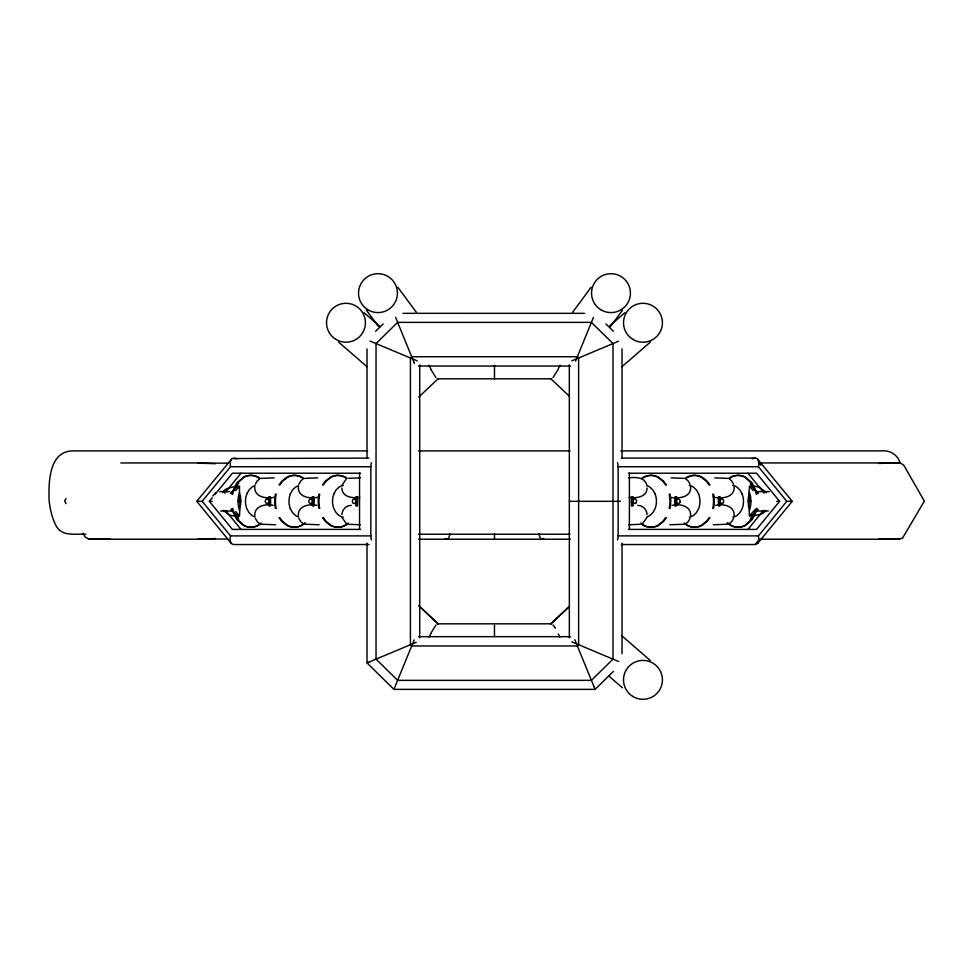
<?xml version="1.0" encoding="UTF-8"?>
<svg xmlns="http://www.w3.org/2000/svg" width="973" height="973" viewBox="0 0 973 973"><rect width="100%" height="100%" fill="white"/><g stroke="black" fill="none" stroke-linecap="round" stroke-linejoin="round"><path stroke-width="1.46" d="M367.016 543.056L367.016 662.929L393.943 689.37L595.099 689.37L613.416 671.394M419.716 637.789L419.716 364.924M569.327 364.875L569.351 637.838M622.027 653.82L622.027 543.141M622.027 458.052L622.027 348.881M254.792 515.556C254.245 505.79 265.787 503.588 273.255 505.364M298.322 515.556C297.774 505.79 309.317 503.588 316.784 505.364M690.635 487.059C691.073 498.273 677.196 498.711 669.302 497.264M734.165 487.059C734.664 497.556 721.954 498.906 714.267 497.264M341.851 514.571C342.119 509.645 346.169 505.303 351.229 505.364M647.106 488.045C646.79 497.154 636.22 498.59 629.142 497.264M748.748 495.646L749.465 486.366L751.521 486.391A32.158 15.386 30.1 0 0 752.494 487.266L758.526 493.335M543.652 538.47L543.408 539.03A121.017 16.407 -90 0 1 542.752 539.2L540.477 538.422L539.212 535.101A11.992 1.63 -90 0 1 539.03 533.897M230.893 509.341L234.797 513.428A35.21 16.845 30.1 0 1 237.607 515.787L239.48 515.824L239.881 508.575A32.255 24.033 -90 0 0 240.295 506.544A24.264 18.086 90 0 0 240.781 501.095A24.264 18.086 90 0 0 240.295 495.646A21.455 16.419 89.9 0 0 240.295 506.544M196.935 501.314L202.165 501.314L230.54 535.892C229.482 538.823 229.701 544.321 233.8 544.527L368.998 544.527M792.022 501.314L786.792 501.314L758.417 466.736C759.852 462.783 758.162 457.602 755.206 458.088L621.479 458.088M237.582 515.848L238.713 519.241M751.521 486.391L750.329 483.094M395.135 686.439L395.585 685.345M394.065 689.079L394.393 688.264M575.566 361.105L593.457 317.356M394.223 688.702L394.685 687.558M395.792 684.834L414.206 639.833M246.777 494.029L248.918 490.088L251.849 487.218A14.413 11.335 -90 0 1 255.133 485.709M290.307 494.029L292.447 490.088L295.378 487.218A14.413 11.335 90 0 1 298.662 485.709M333.836 494.029L335.977 490.088L338.908 487.218A14.413 11.335 -90 0 1 343.274 485.503M342.18 484.919L346.193 479.178M646.777 517.697L642.752 523.438M430.711 633.508L435.977 624.921M558.016 369.533L552.992 377.682M255.34 484.238L257.358 480.796L259.755 478.838M298.869 484.238L300.888 480.796L303.284 478.838M690.088 518.39L688.069 521.82L685.673 523.778M733.618 518.39L731.599 521.82L729.203 523.778M66.079 498.529L64.607 501.095L66.079 503.661M222.525 492.691C226.101 485.6 235.892 489.188 238.628 483.094M750.232 519.241C752.883 512.783 762.346 517.125 765.654 510.363M550.572 624.167L569.205 606.495M278.996 484.968L281.829 481.173L286.901 477.196A23.474 18.463 90 0 1 301.144 477.196L302.907 478.278M279.774 484.968L282.596 481.173L287.667 477.196A23.474 18.463 -90 0 1 301.922 477.196L303.673 478.278M322.525 484.968L325.359 481.173L330.431 477.196A23.474 18.463 90 0 1 344.673 477.196L346.437 478.278M323.304 484.968L326.125 481.173L331.197 477.196A23.474 18.463 -90 0 1 345.451 477.196L347.203 478.278M665.654 517.66L662.82 521.443L657.748 525.42A23.474 18.463 -90 0 1 643.506 525.42L641.742 524.35M666.42 517.66L663.598 521.443L658.526 525.42A23.474 18.463 -90 0 1 644.284 525.42L640.818 523.012M709.183 517.66L706.349 521.443L701.278 525.42A23.474 18.463 -90 0 1 687.035 525.42L685.272 524.35M709.949 517.66L707.128 521.443L702.056 525.42A23.474 18.463 90 0 1 687.814 525.42L684.347 523.012M212.819 495.987L215.605 492.934M572.538 312.357L591.11 287.29M609.694 327.56L622.367 310.436M368.998 458.088L232.061 458.563L196.741 501.314L231.306 543.433M202.165 501.314L230.54 466.736L370.835 466.736A9.085 6.47 -90 0 1 371.467 462.759M360.618 529.409L232.413 529.409L209.353 501.314L212.236 497.799M215.118 494.284L232.413 473.219L360.618 473.219M224.714 493.116L241.049 473.219M747.909 529.409L763.501 510.411M628.339 473.219L756.544 473.219L779.604 501.314L756.544 529.409L628.339 529.409M617.478 539.857A9.085 6.47 -90 0 0 618.123 535.892L758.417 535.892L786.792 501.314M621.479 544.527L755.157 544.527L758.028 541.024M755.206 544.527L757.651 543.433L792.217 501.314L757.651 459.195M757.736 543.323L758.891 540.197L758.441 535.977M231.306 459.195L230.066 462.333L230.54 466.736M235.697 490.574L239.48 486.366L237.436 486.391A32.158 15.386 -30.1 0 1 236.451 487.266L230.431 493.335M758.064 509.341L754.148 513.428A35.21 16.845 -30.1 0 0 751.351 515.787L749.465 515.824L755.157 509.511M375.627 331.319L383.167 323.912M418.658 397.154L438.105 378.74M550.682 624.034L569.546 606.325M609.73 325.833L624.836 312.722M621.99 366.687L650.329 342.119M261.08 523.012L257.614 525.42A23.474 18.463 -90 0 1 243.372 525.42L236.804 519.643L232.498 510.849A27.195 21.382 -90 0 1 231.89 508.441M304.61 523.012L301.144 525.42A23.474 18.463 -90 0 1 286.901 525.42L281.829 521.443L278.996 517.66M305.376 523.012L301.91 525.42A23.474 18.463 -90 0 1 287.667 525.42L282.596 521.443L279.774 517.66M348.139 523.012L344.673 525.42A23.474 18.463 90 0 1 330.431 525.42L325.359 521.443L322.525 517.66M260.144 524.35L258.38 525.42A23.474 18.463 -90 0 1 244.138 525.42L237.582 519.643L233.277 510.849A27.195 21.382 -90 0 1 232.669 508.441M347.203 524.35L345.439 525.42A23.474 18.463 90 0 1 331.197 525.42L326.125 521.443L323.304 517.66M641.742 478.278L643.506 477.196A23.474 18.463 90 0 1 657.748 477.196L662.82 481.173L665.654 484.968M642.521 478.278L644.284 477.196A23.474 18.463 -90 0 1 658.526 477.196L663.598 481.173L666.42 484.968M685.272 478.278L687.035 477.196A23.474 18.463 90 0 1 701.278 477.196L706.349 481.173L709.183 484.968M686.05 478.278L687.814 477.196A23.474 18.463 -90 0 1 702.056 477.196L707.128 481.173L709.949 484.968M728.801 478.278L730.565 477.196A23.474 18.463 -90 0 1 744.807 477.196L751.375 482.973L755.68 491.766A27.195 21.382 -90 0 1 756.289 494.175M729.58 478.278L731.343 477.196A23.474 18.463 90 0 1 745.586 477.196L752.141 482.973L756.447 491.766A27.195 21.382 -90 0 1 757.055 494.175M236.086 486.232L236.159 486.196A23.693 18.621 90 0 0 234.761 488.677M369.57 661.859L370.956 661.275M367.466 662.735L368.232 662.418M414.194 643.129L416.201 642.289M571.893 360.813L572.842 360.411M573.79 360.022L618.5 341.268M371.917 660.874L413.963 643.226M367.332 662.795L368.913 662.126M348.699 478.315L360.314 477.852M640.246 524.301L628.631 524.763M752.275 458.733L755.206 458.088M261.251 478.4L274.179 477.852M304.78 478.4L317.709 477.852M684.177 524.216L669.813 524.763M727.707 524.216L713.343 524.763M215.398 538.495L204.415 539.224M437.801 378.813L551.18 378.813M551.132 623.815L437.826 623.815M98.139 539.224L109.925 538.738L88.519 539.03L85.235 537.047L83.021 533.192M108.684 538.738L96.692 539.224L208.198 539.224M109.596 538.738L89.066 539.03M879.02 463.44L892.265 462.953L760.254 462.953M899.891 539.03L879.361 538.738M759.828 539.224L892.265 539.224L879.02 538.738L890.818 539.224L902.348 538.446L924.35 501.095L903.722 465.13L900.439 463.148L890.818 462.953M215.398 463.695L198.139 463.148L227.633 463.148M403.017 313.33L584.518 313.342M418.499 366.03L570.543 366.03M367.697 450.888L72.829 450.888C48.468 451.107 48.553 483.484 49.136 501.144C50.365 510.059 52.214 519.144 56.799 527.001C62.904 536.731 76.137 533.618 85.77 534.213M418.39 450.888L570.056 450.888M620.823 450.888L881.647 450.888C889.869 450.073 897.398 454.622 899.989 462.491M120.847 462.953L203.868 462.953M617.478 462.759A9.085 6.47 -90 0 1 618.123 466.736L758.417 466.736M628.631 477.852C635.126 477.135 644.771 476.928 646.777 484.919M671.248 477.852L684.177 478.4M714.778 477.852L727.707 478.4M219.716 491.608L229.725 491.608M757.797 491.608L769.242 491.608M274.69 497.264C267.003 498.906 254.294 497.556 254.792 487.059M318.22 497.264C310.533 498.906 297.823 497.556 298.322 487.059M359.803 497.264C352.737 498.59 342.155 497.154 341.851 488.045M239.759 501.095L240.781 501.095M749.465 515.824L749.076 508.575A32.255 24.033 90 0 1 748.651 506.544A24.264 18.086 90 0 1 748.176 501.095L749.198 501.095M209.353 501.314L212.236 501.314M239.48 486.366L239.48 492.472A21.187 16.2 90 0 0 238.02 501.314L239.759 501.314M569.363 501.314L620.373 501.314M749.198 501.314L750.937 501.314A21.187 16.2 -90 0 0 749.478 492.472M776.722 501.314L779.604 501.314M672.161 505.364C679.64 503.588 691.171 505.79 690.635 515.556M715.69 505.364C723.17 503.588 734.7 505.79 734.165 515.556M220.64 511.02L232.085 511.02M756.872 511.02L768.317 511.02M275.614 524.763L261.251 524.216M319.144 524.763L304.78 524.216M360.314 524.763L348.699 524.301M418.39 534.213L569.777 534.213M230.54 535.892L370.835 535.892A9.085 6.47 -90 0 0 371.467 539.857M227.633 539.042L198.139 539.042L204.306 539.224M418.597 539.224L570.36 539.224M418.499 636.67L570.543 636.67M891.572 462.953L899.891 463.148M880.261 538.738L890.818 539.224M751.813 485.673L759.354 487.157L766.42 492.691M237.242 516.687L229.19 514.96L223.304 510.363M637.729 505.364C642.788 505.303 646.838 509.645 647.106 514.571M233.8 458.088L236.682 458.733M370.02 341.049L417.149 360.813M571.893 641.888L573.194 642.435M573.547 642.594L618.658 661.506M752.798 486.196L752.871 486.232A23.693 18.621 -90 0 1 754.197 488.677M260.144 478.278L258.38 477.196A23.474 18.463 90 0 0 244.138 477.196L237.582 482.973L233.277 491.766A27.195 21.382 -90 0 0 232.669 494.175M259.377 478.278L257.614 477.196A23.474 18.463 -90 0 0 243.372 477.196L236.804 482.973L232.498 491.766A27.195 21.382 -90 0 0 231.89 494.175M727.877 523.012L731.343 525.42A23.474 18.463 90 0 0 745.586 525.42L752.141 519.643L756.447 510.849A27.195 21.382 -90 0 0 757.055 508.441M727.099 523.012L730.565 525.42A23.474 18.463 90 0 0 744.807 525.42L751.375 519.643L755.68 510.849A27.195 21.382 -90 0 0 756.289 508.441M729.203 478.838L731.599 480.796L733.618 484.238M685.673 478.838L688.069 480.796L690.088 484.238M303.284 523.778L300.888 521.82L298.869 518.39M259.755 523.778L257.358 521.82L255.34 518.39M364.109 312.722L380.212 326.685M338.628 342.119L366.955 366.687M621.99 635.928L650.329 660.509M608.745 675.931L622.404 687.777M419.351 606.288L438.385 624.167M550.852 378.74L569.217 396.133M418.658 605.461L438.264 624.034M346.193 523.438L342.18 517.697M605.875 323.912L613.416 331.319M749.465 486.366L753.26 490.574M235.697 511.616L239.48 515.824M552.968 624.921L554.683 627.293M435.965 377.682L430.747 369.181M758.928 462.844L760.898 465.094M747.909 473.219L764.243 493.116M225.456 510.411L241.049 529.409M397.848 287.29L416.42 312.357M366.59 310.436L378.485 326.514M554.707 627.342L555.182 628.096M742.18 494.029L740.039 490.088L737.108 487.218A14.413 11.335 90 0 0 732.742 485.503M698.65 494.029L696.51 490.088L693.579 487.218A14.413 11.335 -90 0 0 689.212 485.503M655.121 494.029L652.98 490.088L650.049 487.218A14.413 11.335 -90 0 0 646.765 485.709M290.307 508.599L292.447 512.528L295.378 515.398A14.413 11.335 -90 0 0 298.662 516.906M237.144 485.673L237.436 486.391M751.715 516.687L751.399 515.909M593.98 686.622L574.8 639.711M594.953 689.006L594.71 688.398M594.187 687.12L594.99 689.079M395.585 317.356L413.866 362.053M414.389 363.355L414.012 362.406M239.48 492.472L240.209 495.646M445.306 538.47L445.549 539.03A121.017 16.407 90 0 0 446.206 539.2L448.48 538.422L449.733 535.101A11.992 1.63 -90 0 0 449.927 533.897M629.409 473.219L629.409 529.409M618.123 466.736L618.123 535.892M494.479 365.398L494.479 377.706M494.479 378.023L494.479 378.765M494.479 533.897L494.479 539.224M494.479 624.921L494.479 636.597M370.835 466.736L370.835 535.892M367.016 348.881L367.016 458.052M359.548 473.219L359.548 529.409M560.071 365.191A26.356 3.223 -63.9 0 1 558.247 368.731M558.247 633.91A26.356 3.211 63.9 0 1 559.913 637.133M430.711 368.731A26.356 3.223 63.9 0 1 428.886 365.191M429.044 637.133A26.356 3.211 -63.9 0 1 430.711 633.91M246.777 494.029A16.577 13.026 -90 0 0 246.777 508.587L248.918 512.528L251.849 515.398A14.413 11.335 90 0 0 255.133 516.906M268.657 496.948A16.577 13.026 -90 0 1 268.657 505.668M270.287 496.595A27.195 21.382 -90 0 1 270.287 506.033M269.509 496.595A27.195 21.382 -90 0 1 269.509 506.033M290.307 508.587A16.577 13.026 -90 0 1 290.307 494.029M312.187 496.948A16.577 13.026 90 0 1 312.187 505.668M276.198 508.441A27.195 21.382 -90 0 1 276.198 494.175M313.817 496.595A27.195 21.382 -90 0 1 313.817 506.033M275.42 508.441A27.195 21.382 -90 0 1 275.42 494.175M313.038 496.595A27.195 21.382 -90 0 1 313.038 506.033M333.836 494.029A16.577 13.026 -90 0 0 333.836 508.587L335.977 512.528L338.908 515.398A14.413 11.335 90 0 0 343.274 517.113M355.717 496.948A16.577 13.026 -90 0 1 355.717 505.668M319.728 508.441A27.195 21.382 -90 0 1 319.728 494.175M357.346 496.595A27.195 21.382 90 0 1 357.346 506.033M318.949 508.441A27.195 21.382 -90 0 1 318.949 494.175M356.568 496.595A27.195 21.382 -90 0 1 356.568 506.033M748.663 506.507A21.455 16.407 -90 0 0 748.651 495.634A24.264 18.086 -90 0 0 748.176 501.095M748.882 495.598A21.576 15.726 -88.8 0 1 749.344 501.095M750.937 501.314A21.187 16.2 90 0 1 749.478 510.144M754.574 513.099A23.802 18.718 90 0 1 753.151 515.921M239.613 501.095A21.576 15.726 88.8 0 1 240.076 495.598M239.48 510.144A21.187 16.2 -90 0 1 238.02 501.314M235.807 515.921A23.802 18.718 -90 0 1 234.384 513.099M742.18 494.029A16.577 13.026 -90 0 1 742.18 508.587L740.039 512.528L737.108 515.398A14.413 11.335 -90 0 1 732.742 517.113M720.3 505.668A16.577 13.026 90 0 1 720.3 496.948M718.67 506.033A27.195 21.382 90 0 1 718.67 496.595M719.448 506.033A27.195 21.382 90 0 1 719.448 496.595M698.65 494.029A16.577 13.026 -90 0 1 698.65 508.587L696.51 512.528L693.579 515.398A14.413 11.335 90 0 1 689.212 517.113M676.77 505.668A16.577 13.026 -90 0 1 676.77 496.948M712.759 494.175A27.195 21.382 -90 0 1 712.759 508.441M675.14 506.033A27.195 21.382 90 0 1 675.14 496.595M713.525 494.175A27.195 21.382 -90 0 1 713.525 508.441M675.919 506.033A27.195 21.382 90 0 1 675.919 496.595M655.121 494.029A16.577 13.026 -90 0 1 655.121 508.587L652.98 512.528L650.049 515.398A14.413 11.335 -90 0 1 646.765 516.906M633.241 505.668A16.577 13.026 -90 0 1 633.241 496.948M669.229 494.175A27.195 21.382 -90 0 1 669.229 508.441M631.611 506.033A27.195 21.382 -90 0 1 631.611 496.595M669.996 494.175A27.195 21.382 -90 0 1 669.996 508.441M632.389 506.033A27.195 21.382 -90 0 1 632.389 496.595M713.987 496.23A9.499 7.468 -90 0 1 713.391 496.522M670.458 496.23A9.499 7.468 -90 0 1 669.862 496.522M397.641 322.367L376.04 343.566L376.04 659.135L397.641 680.346L591.414 680.346L613.002 659.135L613.002 343.566L591.414 322.367L397.641 322.367M411.701 356.75L410.424 357.991L410.424 644.71L411.701 645.963L577.354 645.963L578.619 644.71L578.619 357.991L577.354 356.75L411.701 356.75M335.794 339.322A19.46 19.46 0 0 0 365.434 323.304A19.46 19.46 0 0 0 336.743 305.631A19.46 19.46 0 0 0 335.794 339.322M367.429 309.487A19.46 19.46 0 0 0 397.41 294.089A19.46 19.46 0 0 0 369.083 275.833A19.46 19.46 0 0 0 367.429 309.487M601.253 309.986A19.46 19.46 0 0 0 630.431 293.141A19.46 19.46 0 0 0 601.253 276.296A19.46 19.46 0 0 0 601.253 309.986M632.888 339.395A19.46 19.46 0 0 0 662.418 323.17A19.46 19.46 0 0 0 633.593 305.704A19.46 19.46 0 0 0 632.888 339.395M632.766 696.437A19.46 19.46 0 0 0 662.418 680.419A19.46 19.46 0 0 0 633.715 662.747A19.46 19.46 0 0 0 632.766 696.437M268.499 502.591A2.238 1.764 -90 0 0 267.198 499.076A2.238 1.764 -90 0 0 265.459 502.263A2.238 1.764 -90 0 0 268.499 502.591M312.102 502.433A2.238 1.764 -90 0 0 310.582 499.064A2.238 1.764 -90 0 0 309.061 502.433A2.238 1.764 -90 0 0 312.102 502.433M355.631 502.433A2.238 1.764 -90 0 0 354.111 499.064A2.238 1.764 -90 0 0 352.591 502.433A2.238 1.764 -90 0 0 355.631 502.433M723.425 502.433A2.238 1.764 -90 0 0 721.905 499.064A2.238 1.764 -90 0 0 720.373 502.433A2.238 1.764 -90 0 0 723.425 502.433M679.896 502.433A2.238 1.764 -90 0 0 678.376 499.064A2.238 1.764 -90 0 0 676.843 502.433A2.238 1.764 -90 0 0 679.896 502.433M636.281 502.591A2.238 1.764 -90 0 0 634.992 499.076A2.238 1.764 -90 0 0 633.253 502.263A2.238 1.764 -90 0 0 636.281 502.591"/></g></svg>
